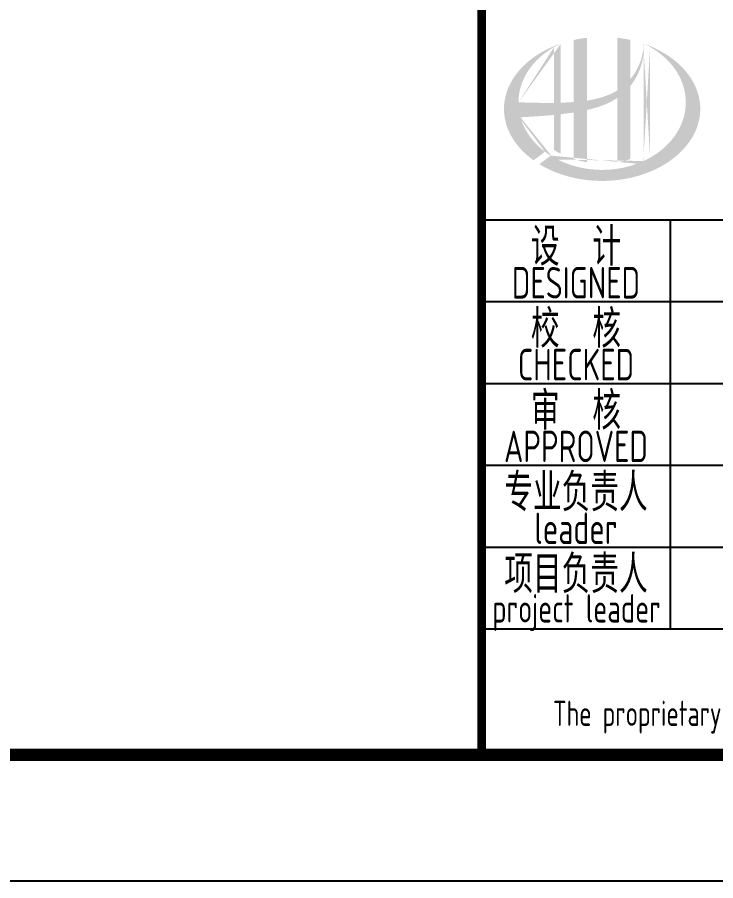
# Model space of a CAD drawing. Extents: x 6250600 to 6678662, y -692028 to -290561.
# Drawn here: x 6509974 to 6515526, y -603660 to -596802 of the extents above; entities that cross this region are included whole.
import ezdxf
from ezdxf.enums import TextEntityAlignment as Align

# ---------------------------------------------------------------- set-up
doc = ezdxf.new("R2010")
doc.units = 0
doc.header["$LTSCALE"] = 1000
doc.header["$MEASUREMENT"] = 0
doc.layers.get('0').update_dxf_attribs({"linetype": 'CONTINUOUS'})
doc.layers.add('PUB_TITLE', color=4, linetype='CONTINUOUS')
doc.styles.add('AHD', font='sceie.shx', dxfattribs={"width": 0.7, "bigfont": 'sceic.shx'})

msp = doc.modelspace()

# ---------------------------------------------------------------- hatches: boundary and pattern name
h = msp.add_hatch(color=256)
edge = h.paths.add_edge_path()
edge.add_spline(control_points=[(6514501.5, -597538.4), (6514507.6, -597537), (6514513.7, -597535.6), (6514562.8, -597523.7), (6514605.4, -597510.8), (6514680.4, -597479.6), (6514713.3, -597462.7), (6514744.1, -597442.1)], knot_values=[61.629012, 61.629012, 61.629012, 61.629012, 63.330431, 63.330431, 75.353634, 75.353634, 85.398649, 85.398649, 85.398649, 85.398649], degree=3, periodic=0)
edge.add_line((6514744.1, -597442.1), (6514744.1, -597952.3))
edge.add_spline(control_points=[(6514744.1, -597952.3), (6514761.3, -597949.6), (6514778.3, -597946.2), (6514813.1, -597938.1), (6514830.8, -597933.3), (6514848.1, -597927.9)], knot_values=[4.908456, 4.908456, 4.908456, 4.908456, 4.992821, 4.992821, 5.083034, 5.083034, 5.083034, 5.083034], degree=3, periodic=0)
edge.add_line((6514848.1, -597927.9), (6514848.1, -597346.4))
edge.add_spline(control_points=[(6514848.1, -597346.4), (6514856.8, -597335.5), (6514865, -597324.1), (6514891.1, -597284.5), (6514906.7, -597254.5), (6514936, -597181.7), (6514947.2, -597138), (6514951.9, -597092.6), (6514952, -597091.4), (6514952.1, -597090.1)], knot_values=[97.991744, 97.991744, 97.991744, 97.991744, 101.64219, 101.64219, 110.337975, 110.337975, 121.934322, 121.934322, 122.270691, 122.270691, 122.270691, 122.270691], degree=3, periodic=0)
edge.add_line((6514952.1, -597090.1), (6514952.1, -597019.7))
edge.add_spline(control_points=[(6514952.1, -597019.7), (6514952.1, -597027.3), (6514951.7, -597035), (6514951.1, -597042.7)], knot_values=[126.194075, 126.194075, 126.194075, 126.194075, 128.396762, 128.396762, 128.396762, 128.396762], degree=3, periodic=0)
edge.add_spline(control_points=[(6514951.1, -597042.7), (6514950.7, -597048.9), (6514950, -597055.1), (6514949.3, -597061.3)], knot_values=[124.417049, 124.417049, 124.417049, 124.417049, 126.194075, 126.194075, 126.194075, 126.194075], degree=3, periodic=0)
edge.add_spline(control_points=[(6514949.3, -597061.3), (6514948.1, -597070.4), (6514946.7, -597079.6), (6514944.9, -597088.7)], knot_values=[121.80529, 121.80529, 121.80529, 121.80529, 124.417049, 124.417049, 124.417049, 124.417049], degree=3, periodic=0)
edge.add_spline(control_points=[(6514944.9, -597088.7), (6514942.5, -597100.8), (6514939.5, -597112.9), (6514936.1, -597124.9)], knot_values=[118.31574, 118.31574, 118.31574, 118.31574, 121.80529, 121.80529, 121.80529, 121.80529], degree=3, periodic=0)
edge.add_spline(control_points=[(6514936.1, -597124.9), (6514932.6, -597137.1), (6514928.5, -597149.1), (6514924, -597161)], knot_values=[114.795988, 114.795988, 114.795988, 114.795988, 118.31574, 118.31574, 118.31574, 118.31574], degree=3, periodic=0)
edge.add_spline(control_points=[(6514924, -597161), (6514919.5, -597172.6), (6514914.5, -597184.2), (6514909.1, -597195.5)], knot_values=[111.329641, 111.329641, 111.329641, 111.329641, 114.795988, 114.795988, 114.795988, 114.795988], degree=3, periodic=0)
edge.add_spline(control_points=[(6514909.1, -597195.5), (6514903.5, -597207.1), (6514897.5, -597218.4), (6514891.1, -597229.5)], knot_values=[107.79529, 107.79529, 107.79529, 107.79529, 111.329641, 111.329641, 111.329641, 111.329641], degree=3, periodic=0)
edge.add_spline(control_points=[(6514891.1, -597229.5), (6514884.8, -597240.3), (6514878, -597250.9), (6514870.9, -597261.1)], knot_values=[104.343579, 104.343579, 104.343579, 104.343579, 107.79529, 107.79529, 107.79529, 107.79529], degree=3, periodic=0)
edge.add_spline(control_points=[(6514870.9, -597261.1), (6514863.7, -597271.5), (6514856.1, -597281.6), (6514848.1, -597291.3)], knot_values=[100.8507, 100.8507, 100.8507, 100.8507, 104.343579, 104.343579, 104.343579, 104.343579], degree=3, periodic=0)
edge.add_line((6514848.1, -597291.3), (6514848.1, -596982))
edge.add_spline(control_points=[(6514848.1, -596982), (6514814.1, -596974.4), (6514779.3, -596968.5), (6514744.1, -596964.5)], knot_values=[4.423999, 4.423999, 4.423999, 4.423999, 4.558741, 4.558741, 4.558741, 4.558741], degree=3, periodic=0)
edge.add_line((6514744.1, -596964.5), (6514744.1, -597382.6))
edge.add_spline(control_points=[(6514744.1, -597382.6), (6514672.2, -597427.1), (6514588, -597450.4), (6514501.5, -597463.4)], knot_values=[63.246215, 63.246215, 63.246215, 63.246215, 87.689124, 87.689124, 87.689124, 87.689124], degree=3, periodic=0)
edge.add_line((6514501.5, -597463.4), (6514501.5, -596964.5))
edge.add_spline(control_points=[(6514501.5, -596964.5), (6514466.3, -596968.6), (6514431.5, -596974.4), (6514397.5, -596982)], knot_values=[4.866038, 4.866038, 4.866038, 4.866038, 5.000777, 5.000777, 5.000777, 5.000777], degree=3, periodic=0)
edge.add_line((6514397.5, -596982), (6514397.5, -597474.8))
edge.add_spline(control_points=[(6514397.5, -597474.8), (6514395.8, -597475), (6514360.9, -597477.6), (6514326.2, -597479.3), (6514293.5, -597480.4)], knot_values=[43.657356, 43.657356, 43.657356, 43.657356, 44.134253, 53.497092, 53.497092, 53.497092, 53.497092], degree=3, periodic=0)
edge.add_line((6514293.5, -597480.4), (6514293.5, -597011.2))
edge.add_spline(control_points=[(6514293.5, -597011.2), (6514276.4, -597017.1), (6514259.7, -597023.4), (6514243.3, -597030.1)], knot_values=[5.14157, 5.14157, 5.14157, 5.14157, 5.212921, 5.212921, 5.212921, 5.212921], degree=3, periodic=0)
edge.add_spline(control_points=[(6514243.3, -597030.1), (6514236.4, -597032.9), (6514229.5, -597035.9), (6514197.3, -597050), (6514172.8, -597062.3), (6514149.3, -597075.5)], knot_values=[5.212921, 5.212921, 5.212921, 5.212921, 5.24296, 5.24296, 5.355623, 5.355623, 5.355623, 5.355623], degree=3, periodic=0)
edge.add_spline(control_points=[(6514149.3, -597075.5), (6514134.4, -597083.9), (6514120, -597092.6), (6514106, -597101.7)], knot_values=[5.355623, 5.355623, 5.355623, 5.355623, 5.426974, 5.426974, 5.426974, 5.426974], degree=3, periodic=0)
edge.add_spline(control_points=[(6514106, -597101.7), (6514098.6, -597106.5), (6514091.3, -597111.4), (6514077.8, -597120.9), (6514071.5, -597125.4), (6514065.4, -597130)], knot_values=[5.426974, 5.426974, 5.426974, 5.426974, 5.464765, 5.464765, 5.498325, 5.498325, 5.498325, 5.498325], degree=3, periodic=0)
edge.add_spline(control_points=[(6514065.4, -597130), (6514039.3, -597149.6), (6514015.3, -597170.5), (6513993.4, -597192.4)], knot_values=[5.498325, 5.498325, 5.498325, 5.498325, 5.641027, 5.641027, 5.641027, 5.641027], degree=3, periodic=0)
edge.add_spline(control_points=[(6513993.4, -597192.4), (6513986.4, -597199.5), (6513979.6, -597206.6), (6513959.2, -597229.2), (6513946.3, -597245), (6513934.5, -597261.2)], knot_values=[5.641027, 5.641027, 5.641027, 5.641027, 5.686569, 5.686569, 5.783729, 5.783729, 5.783729, 5.783729], degree=3, periodic=0)
edge.add_spline(control_points=[(6513934.5, -597261.2), (6513919.4, -597282), (6513906.1, -597303.4), (6513893, -597328.3), (6513891.3, -597331.5), (6513889.8, -597334.7)], knot_values=[5.783729, 5.783729, 5.783729, 5.783729, 5.908374, 5.908374, 5.92643, 5.92643, 5.92643, 5.92643], degree=3, periodic=0)
edge.add_spline(control_points=[(6513889.8, -597334.7), (6513877.3, -597359.8), (6513867.3, -597385.4), (6513859.7, -597411.4)], knot_values=[5.92643, 5.92643, 5.92643, 5.92643, 6.069132, 6.069132, 6.069132, 6.069132], degree=3, periodic=0)
edge.add_spline(control_points=[(6513859.7, -597411.4), (6513856.5, -597422.5), (6513853.8, -597433.6), (6513848.4, -597459.8), (6513846.1, -597474.8), (6513844.7, -597489.9)], knot_values=[6.069132, 6.069132, 6.069132, 6.069132, 6.130179, 6.130179, 6.211834, 6.211834, 6.211834, 6.211834], degree=3, periodic=0)
edge.add_spline(control_points=[(6513844.7, -597489.9), (6513843.4, -597503.1), (6513842.8, -597516.3), (6513842.8, -597529.5)], knot_values=[6.211834, 6.211834, 6.211834, 6.211834, 6.283185, 6.283185, 6.283185, 6.283185], degree=3, periodic=0)
edge.add_spline(control_points=[(6513842.8, -597529.5), (6513842.8, -597538.8), (6513843.1, -597548.1), (6513843.8, -597557.4)], knot_values=[6.283185, 6.283185, 6.283185, 6.283185, 6.333655, 6.333655, 6.333655, 6.333655], degree=3, periodic=0)
edge.add_spline(control_points=[(6513843.8, -597557.4), (6513845, -597576.1), (6513847.5, -597594.7), (6513851.3, -597613.2)], knot_values=[6.333655, 6.333655, 6.333655, 6.333655, 6.434594, 6.434594, 6.434594, 6.434594], degree=3, periodic=0)
edge.add_spline(control_points=[(6513851.3, -597613.2), (6513851.5, -597614.4), (6513851.8, -597615.7), (6513855.7, -597634.2), (6513860.5, -597651.3), (6513866.3, -597668.4)], knot_values=[6.434594, 6.434594, 6.434594, 6.434594, 6.441278, 6.441278, 6.535532, 6.535532, 6.535532, 6.535532], degree=3, periodic=0)
edge.add_spline(control_points=[(6513866.3, -597668.4), (6513872.6, -597686.6), (6513880.1, -597704.6), (6513888.9, -597722.4)], knot_values=[6.535532, 6.535532, 6.535532, 6.535532, 6.636471, 6.636471, 6.636471, 6.636471], degree=3, periodic=0)
edge.add_spline(control_points=[(6513888.9, -597722.4), (6513891.1, -597726.9), (6513893.3, -597731.3), (6513902.7, -597749), (6513910.4, -597762), (6513918.8, -597774.9)], knot_values=[6.636471, 6.636471, 6.636471, 6.636471, 6.661894, 6.661894, 6.73741, 6.73741, 6.73741, 6.73741], degree=3, periodic=0)
edge.add_spline(control_points=[(6513918.8, -597774.9), (6513929.9, -597792), (6513942.3, -597808.9), (6513955.8, -597825.2)], knot_values=[6.73741, 6.73741, 6.73741, 6.73741, 6.838349, 6.838349, 6.838349, 6.838349], degree=3, periodic=0)
edge.add_spline(control_points=[(6513955.8, -597825.2), (6513961.8, -597832.4), (6513967.9, -597839.5), (6513982.4, -597855.4), (6513991, -597864.2), (6513999.8, -597872.9)], knot_values=[6.838349, 6.838349, 6.838349, 6.838349, 6.88251, 6.88251, 6.939288, 6.939288, 6.939288, 6.939288], degree=3, periodic=0)
edge.add_spline(control_points=[(6513999.8, -597872.9), (6514015.6, -597888.2), (6514032.5, -597903.1), (6514050.4, -597917.3)], knot_values=[6.939288, 6.939288, 6.939288, 6.939288, 7.040227, 7.040227, 7.040227, 7.040227], degree=3, periodic=0)
edge.add_spline(control_points=[(6514050.4, -597917.3), (6514059.3, -597924.4), (6514068.5, -597931.3), (6514078, -597938.1)], knot_values=[7.040227, 7.040227, 7.040227, 7.040227, 7.090696, 7.090696, 7.090696, 7.090696], degree=3, periodic=0)
edge.add_line((6514078, -597938.1), (6514169.1, -597869.7))
edge.add_ellipse((6514622.8, -597477.5), major_axis=(665, 0), ratio=0.806676, start_angle=192.81901, end_angle=226.98533, ccw=False)
edge.add_spline(control_points=[(6513974.4, -597596.5), (6513998.4, -597595), (6514022.5, -597593.5), (6514111.2, -597588), (6514176, -597583.7), (6514241.5, -597577.4)], knot_values=[11.398263, 11.398263, 11.398263, 11.398263, 18.40729, 18.40729, 37.18094, 37.18094, 37.18094, 37.18094], degree=3, periodic=0)
edge.add_line((6514241.5, -597577.4), (6514241.5, -597856.5))
edge.add_spline(control_points=[(6514241.5, -597856.5), (6514245, -597858.7), (6514248.6, -597860.9), (6514265.6, -597871.1), (6514279.3, -597878.7), (6514293.5, -597885.8)], knot_values=[4.049945, 4.049945, 4.049945, 4.049945, 4.072021, 4.072021, 4.153257, 4.153257, 4.153257, 4.153257], degree=3, periodic=0)
edge.add_line((6514293.5, -597885.8), (6514293.5, -597571.9))
edge.add_spline(control_points=[(6514293.5, -597571.9), (6514325.7, -597568.3), (6514358, -597564), (6514392.9, -597558.7), (6514395.2, -597558.3), (6514397.5, -597557.9)], knot_values=[42.135009, 42.135009, 42.135009, 42.135009, 51.307228, 51.307228, 51.948574, 51.948574, 51.948574, 51.948574], degree=3, periodic=0)
edge.add_line((6514397.5, -597557.9), (6514397.5, -597927.9))
edge.add_spline(control_points=[(6514397.5, -597927.9), (6514431.1, -597938.4), (6514466, -597946.6), (6514501.5, -597952.3)], knot_values=[4.34174, 4.34174, 4.34174, 4.34174, 4.516316, 4.516316, 4.516316, 4.516316], degree=3, periodic=0)
edge.add_line((6514501.5, -597952.3), (6514501.5, -597538.4))
edge = h.paths.add_edge_path(flags=16)
edge.add_ellipse((6514622.8, -597477.5), major_axis=(665, 0), ratio=0.806676, start_angle=124.98746, end_angle=179.99898, ccw=False)
edge.add_line((6514241.5, -597037.9), (6514241.5, -597481.5))
edge.add_spline(control_points=[(6514241.5, -597481.5), (6514146.1, -597482.9), (6514052.2, -597479.8), (6513957.8, -597477.5)], knot_values=[11.27373, 11.27373, 11.27373, 11.27373, 38.687513, 38.687513, 38.687513, 38.687513], degree=3, periodic=0)
edge = h.paths.add_edge_path()
edge.add_spline(control_points=[(6514124, -597968.6), (6514155, -597987.6), (6514188.2, -598004.9), (6514272.8, -598042.1), (6514326.1, -598059.9), (6514436.8, -598086.5), (6514494.3, -598095.2), (6514610.4, -598103), (6514669.1, -598102.1), (6514784.6, -598090.6), (6514841.5, -598080), (6514950.5, -598050), (6515002.7, -598030.5), (6515099.6, -597983.6), (6515144.3, -597956.2), (6515224.3, -597895.3), (6515259.5, -597861.7), (6515318.8, -597790.2), (6515342.9, -597752.4), (6515379.3, -597674.2), (6515391.6, -597634), (6515404.2, -597552.8), (6515404.4, -597511.9), (6515393, -597430.4), (6515381.2, -597389.9), (6515345.6, -597311.1), (6515321.8, -597272.9), (6515262.9, -597200.7), (6515227.9, -597166.8), (6515148.1, -597105.1), (6515103.3, -597077.4), (6515022.2, -597037.7), (6514987.8, -597023.5), (6514952.1, -597011.2)], knot_values=[0.886421, 0.886421, 0.886421, 0.886421, 1.040557, 1.040557, 1.261172, 1.261172, 1.481788, 1.481788, 1.702404, 1.702404, 1.92302, 1.92302, 2.143636, 2.143636, 2.364252, 2.364252, 2.584868, 2.584868, 2.805484, 2.805484, 3.026099, 3.026099, 3.246715, 3.246715, 3.46852, 3.46852, 3.690325, 3.690325, 3.91213, 3.91213, 4.133935, 4.133935, 4.283209, 4.283209, 4.283209, 4.283209], degree=3, periodic=0)
edge.add_line((6514952.1, -597011.2), (6514952.1, -597011.3))
edge.add_spline(control_points=[(6514952.1, -597011.4), (6514952.2, -597014.1), (6514952.2, -597016.9), (6514952.1, -597019.7)], knot_values=[128.396762, 128.396762, 128.396762, 128.396762, 129.192193, 129.192193, 129.192193, 129.192193], degree=3, periodic=0)
edge.add_line((6514952.1, -597019.7), (6514952.1, -597943.5))
edge.add_ellipse((6514622.8, -597477.5), major_axis=(665, 0), ratio=0.806676, start_angle=232.10542, end_angle=299.68334, ccw=False)
edge.add_line((6514214.3, -597900.8), (6514124, -597968.6))
edge = h.paths.add_edge_path(flags=16)
edge.add_ellipse((6514622.8, -597477.5), major_axis=(665, 0), ratio=0.806676, start_angle=304.98746, end_angle=415.01211, ccw=False)
edge.add_line((6515004.1, -597917), (6515004.1, -597037.9))
h = msp.add_hatch(color=256)
edge = h.paths.add_edge_path()
edge.add_spline(control_points=[(6514501.5, -597538.4), (6514507.6, -597537), (6514513.7, -597535.6), (6514562.8, -597523.7), (6514605.4, -597510.8), (6514680.4, -597479.6), (6514713.3, -597462.7), (6514744.1, -597442.1)], knot_values=[61.629012, 61.629012, 61.629012, 61.629012, 63.330431, 63.330431, 75.353634, 75.353634, 85.398649, 85.398649, 85.398649, 85.398649], degree=3, periodic=0)
edge.add_line((6514744.1, -597442.1), (6514744.1, -597952.3))
edge.add_spline(control_points=[(6514744.1, -597952.3), (6514761.3, -597949.6), (6514778.3, -597946.2), (6514813.1, -597938.1), (6514830.8, -597933.3), (6514848.1, -597927.9)], knot_values=[4.908456, 4.908456, 4.908456, 4.908456, 4.992821, 4.992821, 5.083034, 5.083034, 5.083034, 5.083034], degree=3, periodic=0)
edge.add_line((6514848.1, -597927.9), (6514848.1, -597346.4))
edge.add_spline(control_points=[(6514848.1, -597346.4), (6514856.8, -597335.5), (6514865, -597324.1), (6514891.1, -597284.5), (6514906.7, -597254.5), (6514936, -597181.7), (6514947.2, -597138), (6514951.9, -597092.6), (6514952, -597091.4), (6514952.1, -597090.1)], knot_values=[97.991744, 97.991744, 97.991744, 97.991744, 101.64219, 101.64219, 110.337975, 110.337975, 121.934322, 121.934322, 122.270691, 122.270691, 122.270691, 122.270691], degree=3, periodic=0)
edge.add_line((6514952.1, -597090.1), (6514952.1, -597019.7))
edge.add_spline(control_points=[(6514952.1, -597019.7), (6514952.1, -597027.3), (6514951.7, -597035), (6514951.1, -597042.7)], knot_values=[126.194075, 126.194075, 126.194075, 126.194075, 128.396762, 128.396762, 128.396762, 128.396762], degree=3, periodic=0)
edge.add_spline(control_points=[(6514951.1, -597042.7), (6514950.7, -597048.9), (6514950, -597055.1), (6514949.3, -597061.3)], knot_values=[124.417049, 124.417049, 124.417049, 124.417049, 126.194075, 126.194075, 126.194075, 126.194075], degree=3, periodic=0)
edge.add_spline(control_points=[(6514949.3, -597061.3), (6514948.1, -597070.4), (6514946.7, -597079.6), (6514944.9, -597088.7)], knot_values=[121.80529, 121.80529, 121.80529, 121.80529, 124.417049, 124.417049, 124.417049, 124.417049], degree=3, periodic=0)
edge.add_spline(control_points=[(6514944.9, -597088.7), (6514942.5, -597100.8), (6514939.5, -597112.9), (6514936.1, -597124.9)], knot_values=[118.31574, 118.31574, 118.31574, 118.31574, 121.80529, 121.80529, 121.80529, 121.80529], degree=3, periodic=0)
edge.add_spline(control_points=[(6514936.1, -597124.9), (6514932.6, -597137.1), (6514928.5, -597149.1), (6514924, -597161)], knot_values=[114.795988, 114.795988, 114.795988, 114.795988, 118.31574, 118.31574, 118.31574, 118.31574], degree=3, periodic=0)
edge.add_spline(control_points=[(6514924, -597161), (6514919.5, -597172.6), (6514914.5, -597184.2), (6514909.1, -597195.5)], knot_values=[111.329641, 111.329641, 111.329641, 111.329641, 114.795988, 114.795988, 114.795988, 114.795988], degree=3, periodic=0)
edge.add_spline(control_points=[(6514909.1, -597195.5), (6514903.5, -597207.1), (6514897.5, -597218.4), (6514891.1, -597229.5)], knot_values=[107.79529, 107.79529, 107.79529, 107.79529, 111.329641, 111.329641, 111.329641, 111.329641], degree=3, periodic=0)
edge.add_spline(control_points=[(6514891.1, -597229.5), (6514884.8, -597240.3), (6514878, -597250.9), (6514870.9, -597261.1)], knot_values=[104.343579, 104.343579, 104.343579, 104.343579, 107.79529, 107.79529, 107.79529, 107.79529], degree=3, periodic=0)
edge.add_spline(control_points=[(6514870.9, -597261.1), (6514863.7, -597271.5), (6514856.1, -597281.6), (6514848.1, -597291.3)], knot_values=[100.8507, 100.8507, 100.8507, 100.8507, 104.343579, 104.343579, 104.343579, 104.343579], degree=3, periodic=0)
edge.add_line((6514848.1, -597291.3), (6514848.1, -596982))
edge.add_spline(control_points=[(6514848.1, -596982), (6514814.1, -596974.4), (6514779.3, -596968.5), (6514744.1, -596964.5)], knot_values=[4.423999, 4.423999, 4.423999, 4.423999, 4.558741, 4.558741, 4.558741, 4.558741], degree=3, periodic=0)
edge.add_line((6514744.1, -596964.5), (6514744.1, -597382.6))
edge.add_spline(control_points=[(6514744.1, -597382.6), (6514672.2, -597427.1), (6514588, -597450.4), (6514501.5, -597463.4)], knot_values=[63.246215, 63.246215, 63.246215, 63.246215, 87.689124, 87.689124, 87.689124, 87.689124], degree=3, periodic=0)
edge.add_line((6514501.5, -597463.4), (6514501.5, -596964.5))
edge.add_spline(control_points=[(6514501.5, -596964.5), (6514466.3, -596968.6), (6514431.5, -596974.4), (6514397.5, -596982)], knot_values=[4.866038, 4.866038, 4.866038, 4.866038, 5.000777, 5.000777, 5.000777, 5.000777], degree=3, periodic=0)
edge.add_line((6514397.5, -596982), (6514397.5, -597474.8))
edge.add_spline(control_points=[(6514397.5, -597474.8), (6514395.8, -597475), (6514360.9, -597477.6), (6514326.2, -597479.3), (6514293.5, -597480.4)], knot_values=[43.657356, 43.657356, 43.657356, 43.657356, 44.134253, 53.497092, 53.497092, 53.497092, 53.497092], degree=3, periodic=0)
edge.add_line((6514293.5, -597480.4), (6514293.5, -597011.2))
edge.add_spline(control_points=[(6514293.5, -597011.2), (6514276.4, -597017.1), (6514259.7, -597023.4), (6514243.3, -597030.1)], knot_values=[5.14157, 5.14157, 5.14157, 5.14157, 5.212921, 5.212921, 5.212921, 5.212921], degree=3, periodic=0)
edge.add_spline(control_points=[(6514243.3, -597030.1), (6514236.4, -597032.9), (6514229.5, -597035.9), (6514197.3, -597050), (6514172.8, -597062.3), (6514149.3, -597075.5)], knot_values=[5.212921, 5.212921, 5.212921, 5.212921, 5.24296, 5.24296, 5.355623, 5.355623, 5.355623, 5.355623], degree=3, periodic=0)
edge.add_spline(control_points=[(6514149.3, -597075.5), (6514134.4, -597083.9), (6514120, -597092.6), (6514106, -597101.7)], knot_values=[5.355623, 5.355623, 5.355623, 5.355623, 5.426974, 5.426974, 5.426974, 5.426974], degree=3, periodic=0)
edge.add_spline(control_points=[(6514106, -597101.7), (6514098.6, -597106.5), (6514091.3, -597111.4), (6514077.8, -597120.9), (6514071.5, -597125.4), (6514065.4, -597130)], knot_values=[5.426974, 5.426974, 5.426974, 5.426974, 5.464765, 5.464765, 5.498325, 5.498325, 5.498325, 5.498325], degree=3, periodic=0)
edge.add_spline(control_points=[(6514065.4, -597130), (6514039.3, -597149.6), (6514015.3, -597170.5), (6513993.4, -597192.4)], knot_values=[5.498325, 5.498325, 5.498325, 5.498325, 5.641027, 5.641027, 5.641027, 5.641027], degree=3, periodic=0)
edge.add_spline(control_points=[(6513993.4, -597192.4), (6513986.4, -597199.5), (6513979.6, -597206.6), (6513959.2, -597229.2), (6513946.3, -597245), (6513934.5, -597261.2)], knot_values=[5.641027, 5.641027, 5.641027, 5.641027, 5.686569, 5.686569, 5.783729, 5.783729, 5.783729, 5.783729], degree=3, periodic=0)
edge.add_spline(control_points=[(6513934.5, -597261.2), (6513919.4, -597282), (6513906.1, -597303.4), (6513893, -597328.3), (6513891.3, -597331.5), (6513889.8, -597334.7)], knot_values=[5.783729, 5.783729, 5.783729, 5.783729, 5.908374, 5.908374, 5.92643, 5.92643, 5.92643, 5.92643], degree=3, periodic=0)
edge.add_spline(control_points=[(6513889.8, -597334.7), (6513877.3, -597359.8), (6513867.3, -597385.4), (6513859.7, -597411.4)], knot_values=[5.92643, 5.92643, 5.92643, 5.92643, 6.069132, 6.069132, 6.069132, 6.069132], degree=3, periodic=0)
edge.add_spline(control_points=[(6513859.7, -597411.4), (6513856.5, -597422.5), (6513853.8, -597433.6), (6513848.4, -597459.8), (6513846.1, -597474.8), (6513844.7, -597489.9)], knot_values=[6.069132, 6.069132, 6.069132, 6.069132, 6.130179, 6.130179, 6.211834, 6.211834, 6.211834, 6.211834], degree=3, periodic=0)
edge.add_spline(control_points=[(6513844.7, -597489.9), (6513843.4, -597503.1), (6513842.8, -597516.3), (6513842.8, -597529.5)], knot_values=[6.211834, 6.211834, 6.211834, 6.211834, 6.283185, 6.283185, 6.283185, 6.283185], degree=3, periodic=0)
edge.add_spline(control_points=[(6513842.8, -597529.5), (6513842.8, -597538.8), (6513843.1, -597548.1), (6513843.8, -597557.4)], knot_values=[6.283185, 6.283185, 6.283185, 6.283185, 6.333655, 6.333655, 6.333655, 6.333655], degree=3, periodic=0)
edge.add_spline(control_points=[(6513843.8, -597557.4), (6513845, -597576.1), (6513847.5, -597594.7), (6513851.3, -597613.2)], knot_values=[6.333655, 6.333655, 6.333655, 6.333655, 6.434594, 6.434594, 6.434594, 6.434594], degree=3, periodic=0)
edge.add_spline(control_points=[(6513851.3, -597613.2), (6513851.5, -597614.4), (6513851.8, -597615.7), (6513855.7, -597634.2), (6513860.5, -597651.3), (6513866.3, -597668.4)], knot_values=[6.434594, 6.434594, 6.434594, 6.434594, 6.441278, 6.441278, 6.535532, 6.535532, 6.535532, 6.535532], degree=3, periodic=0)
edge.add_spline(control_points=[(6513866.3, -597668.4), (6513872.6, -597686.6), (6513880.1, -597704.6), (6513888.9, -597722.4)], knot_values=[6.535532, 6.535532, 6.535532, 6.535532, 6.636471, 6.636471, 6.636471, 6.636471], degree=3, periodic=0)
edge.add_spline(control_points=[(6513888.9, -597722.4), (6513891.1, -597726.9), (6513893.3, -597731.3), (6513902.7, -597749), (6513910.4, -597762), (6513918.8, -597774.9)], knot_values=[6.636471, 6.636471, 6.636471, 6.636471, 6.661894, 6.661894, 6.73741, 6.73741, 6.73741, 6.73741], degree=3, periodic=0)
edge.add_spline(control_points=[(6513918.8, -597774.9), (6513929.9, -597792), (6513942.3, -597808.9), (6513955.8, -597825.2)], knot_values=[6.73741, 6.73741, 6.73741, 6.73741, 6.838349, 6.838349, 6.838349, 6.838349], degree=3, periodic=0)
edge.add_spline(control_points=[(6513955.8, -597825.2), (6513961.8, -597832.4), (6513967.9, -597839.5), (6513982.4, -597855.4), (6513991, -597864.2), (6513999.8, -597872.9)], knot_values=[6.838349, 6.838349, 6.838349, 6.838349, 6.88251, 6.88251, 6.939288, 6.939288, 6.939288, 6.939288], degree=3, periodic=0)
edge.add_spline(control_points=[(6513999.8, -597872.9), (6514015.6, -597888.2), (6514032.5, -597903.1), (6514050.4, -597917.3)], knot_values=[6.939288, 6.939288, 6.939288, 6.939288, 7.040227, 7.040227, 7.040227, 7.040227], degree=3, periodic=0)
edge.add_spline(control_points=[(6514050.4, -597917.3), (6514059.3, -597924.4), (6514068.5, -597931.3), (6514078, -597938.1)], knot_values=[7.040227, 7.040227, 7.040227, 7.040227, 7.090696, 7.090696, 7.090696, 7.090696], degree=3, periodic=0)
edge.add_line((6514078, -597938.1), (6514169.1, -597869.7))
edge.add_ellipse((6514622.8, -597477.5), major_axis=(665, 0), ratio=0.806676, start_angle=192.81901, end_angle=226.98533, ccw=False)
edge.add_spline(control_points=[(6513974.4, -597596.5), (6513998.4, -597595), (6514022.5, -597593.5), (6514111.2, -597588), (6514176, -597583.7), (6514241.5, -597577.4)], knot_values=[11.398263, 11.398263, 11.398263, 11.398263, 18.40729, 18.40729, 37.18094, 37.18094, 37.18094, 37.18094], degree=3, periodic=0)
edge.add_line((6514241.5, -597577.4), (6514241.5, -597856.5))
edge.add_spline(control_points=[(6514241.5, -597856.5), (6514245, -597858.7), (6514248.6, -597860.9), (6514265.6, -597871.1), (6514279.3, -597878.7), (6514293.5, -597885.8)], knot_values=[4.049945, 4.049945, 4.049945, 4.049945, 4.072021, 4.072021, 4.153257, 4.153257, 4.153257, 4.153257], degree=3, periodic=0)
edge.add_line((6514293.5, -597885.8), (6514293.5, -597571.9))
edge.add_spline(control_points=[(6514293.5, -597571.9), (6514325.7, -597568.3), (6514358, -597564), (6514392.9, -597558.7), (6514395.2, -597558.3), (6514397.5, -597557.9)], knot_values=[42.135009, 42.135009, 42.135009, 42.135009, 51.307228, 51.307228, 51.948574, 51.948574, 51.948574, 51.948574], degree=3, periodic=0)
edge.add_line((6514397.5, -597557.9), (6514397.5, -597927.9))
edge.add_spline(control_points=[(6514397.5, -597927.9), (6514431.1, -597938.4), (6514466, -597946.6), (6514501.5, -597952.3)], knot_values=[4.34174, 4.34174, 4.34174, 4.34174, 4.516316, 4.516316, 4.516316, 4.516316], degree=3, periodic=0)
edge.add_line((6514501.5, -597952.3), (6514501.5, -597538.4))
edge = h.paths.add_edge_path(flags=16)
edge.add_ellipse((6514622.8, -597477.5), major_axis=(665, 0), ratio=0.806676, start_angle=124.98746, end_angle=179.99898, ccw=False)
edge.add_line((6514241.5, -597037.9), (6514241.5, -597481.5))
edge.add_spline(control_points=[(6514241.5, -597481.5), (6514146.1, -597482.9), (6514052.2, -597479.8), (6513957.8, -597477.5)], knot_values=[11.27373, 11.27373, 11.27373, 11.27373, 38.687513, 38.687513, 38.687513, 38.687513], degree=3, periodic=0)
edge = h.paths.add_edge_path()
edge.add_spline(control_points=[(6514124, -597968.6), (6514155, -597987.6), (6514188.2, -598004.9), (6514272.8, -598042.1), (6514326.1, -598059.9), (6514436.8, -598086.5), (6514494.3, -598095.2), (6514610.4, -598103), (6514669.1, -598102.1), (6514784.6, -598090.6), (6514841.5, -598080), (6514950.5, -598050), (6515002.7, -598030.5), (6515099.6, -597983.6), (6515144.3, -597956.2), (6515224.3, -597895.3), (6515259.5, -597861.7), (6515318.8, -597790.2), (6515342.9, -597752.4), (6515379.3, -597674.2), (6515391.6, -597634), (6515404.2, -597552.8), (6515404.4, -597511.9), (6515393, -597430.4), (6515381.2, -597389.9), (6515345.6, -597311.1), (6515321.8, -597272.9), (6515262.9, -597200.7), (6515227.9, -597166.8), (6515148.1, -597105.1), (6515103.3, -597077.4), (6515022.2, -597037.7), (6514987.8, -597023.5), (6514952.1, -597011.2)], knot_values=[0.886421, 0.886421, 0.886421, 0.886421, 1.040557, 1.040557, 1.261172, 1.261172, 1.481788, 1.481788, 1.702404, 1.702404, 1.92302, 1.92302, 2.143636, 2.143636, 2.364252, 2.364252, 2.584868, 2.584868, 2.805484, 2.805484, 3.026099, 3.026099, 3.246715, 3.246715, 3.46852, 3.46852, 3.690325, 3.690325, 3.91213, 3.91213, 4.133935, 4.133935, 4.283209, 4.283209, 4.283209, 4.283209], degree=3, periodic=0)
edge.add_line((6514952.1, -597011.2), (6514952.1, -597011.3))
edge.add_spline(control_points=[(6514952.1, -597011.4), (6514952.2, -597014.1), (6514952.2, -597016.9), (6514952.1, -597019.7)], knot_values=[128.396762, 128.396762, 128.396762, 128.396762, 129.192193, 129.192193, 129.192193, 129.192193], degree=3, periodic=0)
edge.add_line((6514952.1, -597019.7), (6514952.1, -597943.5))
edge.add_ellipse((6514622.8, -597477.5), major_axis=(665, 0), ratio=0.806676, start_angle=232.10542, end_angle=299.68334, ccw=False)
edge.add_line((6514214.3, -597900.8), (6514124, -597968.6))
edge = h.paths.add_edge_path(flags=16)
edge.add_ellipse((6514622.8, -597477.5), major_axis=(665, 0), ratio=0.806676, start_angle=304.98746, end_angle=415.01211, ccw=False)
edge.add_line((6515004.1, -597917), (6515004.1, -597037.9))

# ---------------------------------------------------------------- linework, layer by layer
for p, q in [((6513665, -598410.1), (6531665, -598410.1)), ((6515165, -601660.1), (6515165, -598410.1)), ((6513665, -599060.1), (6519165, -599060.1)), ((6513665, -599710.1), (6519165, -599710.1)), ((6513665, -600360.1), (6519165, -600360.1)), ((6513665, -601010.1), (6531665, -601010.1)), ((6513665, -601660.1), (6531665, -601660.1)), ((6513665, -602660.1), (6531665, -602660.1))]:
    msp.add_line(p, q)
msp.add_lwpolyline([(6531665, -596660.1, 70, 70, 0), (6513665, -596660.1, 70, 70, 0), (6513665, -602660.1, 0, 0, 0)], format="xyseb")
at = {"const_width": 70}
msp.add_lwpolyline([(6513665, -596660.1), (6513665, -602660.1)], dxfattribs=at)
at = {"layer": 'PUB_TITLE', "color": 4}
msp.add_lwpolyline([(6473265, -603660.1), (6532665, -603660.1), (6532665, -561660.1), (6473265, -561660.1)], close=True, dxfattribs=at)
at = {"layer": 'PUB_TITLE', "color": 4, "const_width": 100}
msp.add_lwpolyline([(6475765, -602660.1), (6531665, -602660.1), (6531665, -562660.1), (6475765, -562660.1)], close=True, dxfattribs=at)

# ---------------------------------------------------------------- texts
at = {"style": 'AHD', "width": 0.8}
for s, height, p in [('设  计', 300, (6514415, -598610.1)), ('设  计', 300, (6514415, -598610.1)), ('DESIGNED', 250, (6514415, -598910.1)), ('DESIGNED', 250, (6514415, -598910.1)), ('校  核', 300, (6514415, -599260.1)), ('校  核', 300, (6514415, -599260.1)), ('CHECKED', 250, (6514415, -599560.1)), ('CHECKED', 250, (6514415, -599560.1)), ('审  核', 300, (6514415, -599910.1)), ('审  核', 300, (6514415, -599910.1)), ('APPROVED', 250, (6514415, -600210.1)), ('APPROVED', 250, (6514415, -600210.1)), ('专业负责人', 300, (6514415, -600560.1)), ('leader', 250, (6514415, -600860.1)), ('项目负责人', 300, (6514415, -601210.1)), ('project leader', 225, (6514419, -601530.1)), ('The proprietary right of this document belongs to Anhui Huadong Chemical And Medical Engineering  Co.,Ltd.  and any replication or transfer to the 3rd. side is forbidden without its permission. ', 200, (6522665, -602360.1)), ('The proprietary right of this document belongs to Anhui Huadong Chemical And Medical Engineering  Co.,Ltd.  and any replication or transfer to the 3rd. side is forbidden without its permission. ', 200, (6522665, -602360.1))]:
    msp.add_text(s, height=height, dxfattribs=at).set_placement(p, align=Align.MIDDLE)

doc.saveas('drawing.dxf')
